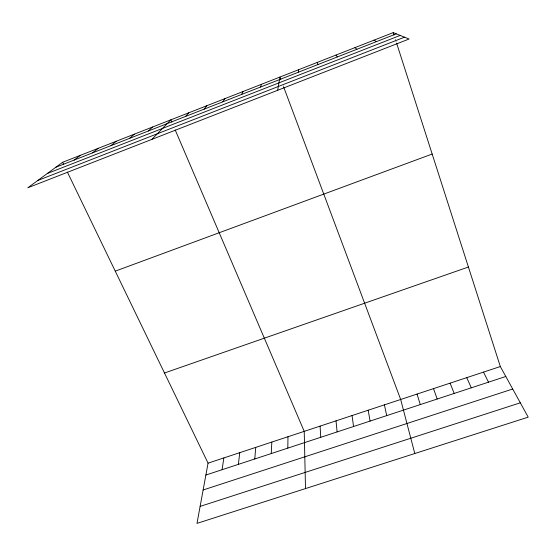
<?xml version="1.0" encoding="UTF-8"?>
<svg xmlns="http://www.w3.org/2000/svg" width="556" height="556" viewBox="0 0 556 556"><rect width="100%" height="100%" fill="white"/><g stroke="black" fill="none" stroke-linecap="round" stroke-linejoin="round"><path stroke-width="0.42" stroke-dasharray="2.78 2.08" d="M283.164 85.652L283.748 87.222M395.309 39.115L396.352 42.36"/><path stroke-width="0.83" d="M287.813 448.115L287.98 436.731M271.245 453.557L271.821 442.069M254.759 458.978L255.746 447.385M238.378 464.357L239.761 452.667M222.08 469.716L223.866 457.922M277.666 90.294L279.939 77.048L280.822 79.397M67.387 172.103L208.055 463.148L196.998 523.384L528.2 417.153L500.33 366.543L396.616 43.173M260.479 87.063L261.473 84.29M241.575 94.471L243.125 91.49M222.803 101.824L224.888 98.641M204.142 109.136L206.769 105.751M185.607 116.399L188.762 112.812M151.885 139.368L170.866 119.832L171.874 122.181M148.327 131.007L152.539 127.018M129.597 138.347L134.33 134.163M110.985 145.637L116.239 141.259M92.491 152.886L98.259 148.306M74.122 160.086L80.398 155.319M62.64 162.282L27.8 187.775L409.084 39.024L393.224 32.616L62.64 162.282L63.738 164.548M55.871 167.238L396.289 33.853M47.281 173.521L400.181 35.424M37.766 180.485L404.518 37.182M115.259 271.154L432.172 154.04M164.486 373L468.409 267.026M208.055 463.148L500.33 366.543M205.873 475.039L505.8 376.481M203.128 489.989L512.702 389.012M200.118 506.398L520.305 402.808M374.042 40.136L376.502 41.603M354.978 47.614L356.848 49.303M336.039 55.044L337.318 56.955M483.491 372.11L488.502 382.167M466.741 377.642L471.3 387.817M175.23 130.028L304.229 431.359L305.508 488.578M450.089 383.147L454.196 393.44M283.748 87.222L400.674 399.479L414.79 453.529M433.527 388.623L437.183 399.027M317.226 62.425L317.921 64.559M393.224 32.616L394.009 35.049M417.056 394.065L420.273 404.587M384.384 404.865L386.726 415.61M368.176 410.224L370.094 421.073M352.059 415.547L353.553 426.508M336.032 420.85L337.11 431.915M320.089 426.118L320.749 437.294M298.523 69.757L298.648 72.106"/></g></svg>
